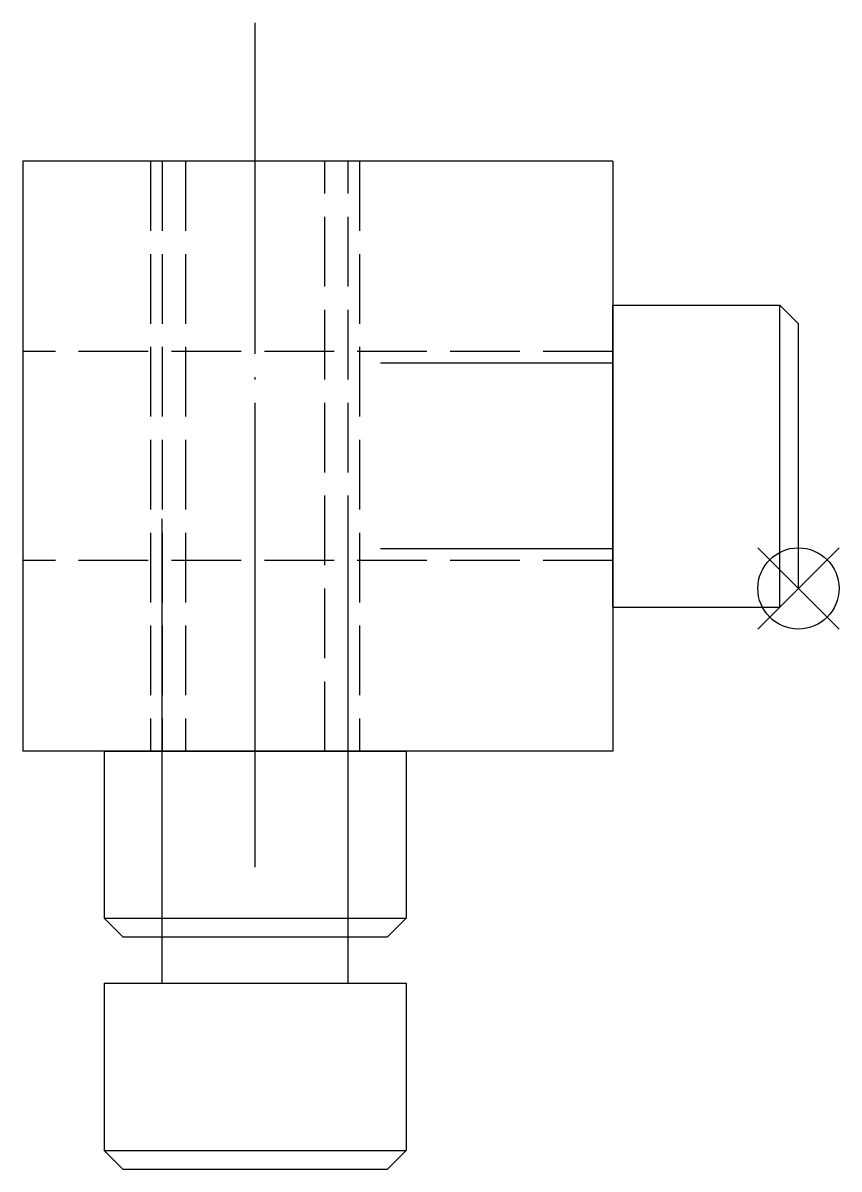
# Model space of a CAD drawing. Extents: x 327.1 to 362.3, y 371.5 to 420.9.
import ezdxf

# ---------------------------------------------------------------- set-up
doc = ezdxf.new("R2010")
doc.units = 0
doc.header["$MEASUREMENT"] = 0
doc.linetypes.add('CENTER', pattern=[22, 20, -1, 0, -1])
doc.linetypes.add('DASHED', pattern=[4, 3, -1])
doc.layers.get('0').update_dxf_attribs({"linetype": 'CONTINUOUS'})
doc.layers.add('$PARTREF_BOM', color=7, linetype='CONTINUOUS')
doc.styles.get("Standard").update_dxf_attribs({"font": 'txt.shx', "bigfont": 'chineset.shx'})

# ---------------------------------------------------------------- blocks, each defined once
blk = doc.blocks.new('PARTREF')
at = {"layer": '$PARTREF_BOM', "color": 2}
for p, q in [((-1.75, -1.75), (1.75, 1.75)), ((-1.75, 1.75), (1.75, -1.75))]:
    blk.add_line(p, q, dxfattribs=at)
blk.add_circle((0, 0), 1.75, dxfattribs=at)
at = {"layer": '$PARTREF_BOM', "color": 2, "flags": 1}
for tag, p in [('TAG5', (-16.086, -4.95)), ('TAG15', (5.594, -4.742)), ('TAG10', (-5.651, -4.998)), ('TAG14', (5.594, -8.742)), ('TAG4', (-16.086, -8.95)), ('TAG9', (-5.651, -8.998)), ('TAG13', (5.594, -12.742)), ('TAG3', (-16.086, -12.95)), ('TAG8', (-5.651, -12.998)), ('TAG12', (5.594, -16.742)), ('TAG2', (-16.086, -16.95)), ('TAG7', (-5.651, -16.998)), ('TAG11', (5.594, -20.742)), ('TAG1', (-16.086, -20.95)), ('TAG6', (-5.651, -20.998))]:
    blk.add_attdef(tag, p, '', height=2.5, dxfattribs=at)

msp = doc.modelspace()

# ---------------------------------------------------------------- linework, layer by layer
at = {"color": 1, "linetype": 'CENTER'}
msp.add_line((337.148, 384.535), (337.148, 420.887), dxfattribs=at)
at = {"color": 7, "linetype": 'CONTINUOUS'}
for p, q in [((352.548, 414.935), (327.148, 414.935)), ((327.148, 414.935), (327.148, 389.535)), ((352.548, 414.935), (352.548, 389.535)), ((352.548, 395.735), (352.548, 408.735)), ((352.548, 408.735), (359.748, 408.735)), ((359.748, 395.735), (359.748, 408.735)), ((359.748, 408.735), (360.548, 407.935)), ((360.548, 396.535), (360.548, 407.935)), ((352.548, 406.235), (342.548, 406.235)), ((333.148, 389.535), (333.148, 399.535)), ((341.148, 389.535), (341.148, 399.535)), ((352.548, 398.235), (342.548, 398.235)), ((359.748, 395.735), (360.548, 396.535)), ((352.548, 395.735), (359.748, 395.735)), ((352.548, 389.535), (327.148, 389.535)), ((330.648, 389.535), (343.648, 389.535)), ((330.648, 389.535), (330.648, 382.335)), ((333.148, 379.535), (333.148, 389.535)), ((341.148, 379.535), (341.148, 389.535)), ((343.648, 389.535), (343.648, 382.335)), ((330.648, 382.335), (331.448, 381.535)), ((330.648, 382.335), (343.648, 382.335)), ((343.648, 382.335), (342.848, 381.535)), ((331.448, 381.535), (342.848, 381.535)), ((330.648, 379.535), (330.648, 372.335)), ((330.648, 379.535), (343.648, 379.535)), ((343.648, 379.535), (343.648, 372.335)), ((330.648, 372.335), (331.448, 371.535)), ((330.648, 372.335), (343.648, 372.335)), ((343.648, 372.335), (342.848, 371.535)), ((331.448, 371.535), (342.848, 371.535))]:
    msp.add_line(p, q, dxfattribs=at)
at = {"color": 3, "linetype": 'DASHED'}
for p, q in [((332.648, 414.935), (332.648, 389.535)), ((333.148, 414.935), (333.148, 389.535)), ((334.148, 414.935), (334.148, 389.535)), ((340.148, 389.535), (340.148, 414.935)), ((341.148, 389.535), (341.148, 414.935)), ((341.648, 414.935), (341.648, 389.535)), ((352.548, 406.735), (327.148, 406.735)), ((352.548, 397.735), (327.148, 397.735))]:
    msp.add_line(p, q, dxfattribs=at)

# ---------------------------------------------------------------- block references
at = {"color": 7}
msp.add_blockref('PARTREF', (360.548, 396.535), dxfattribs=at)

doc.saveas('drawing.dxf')
